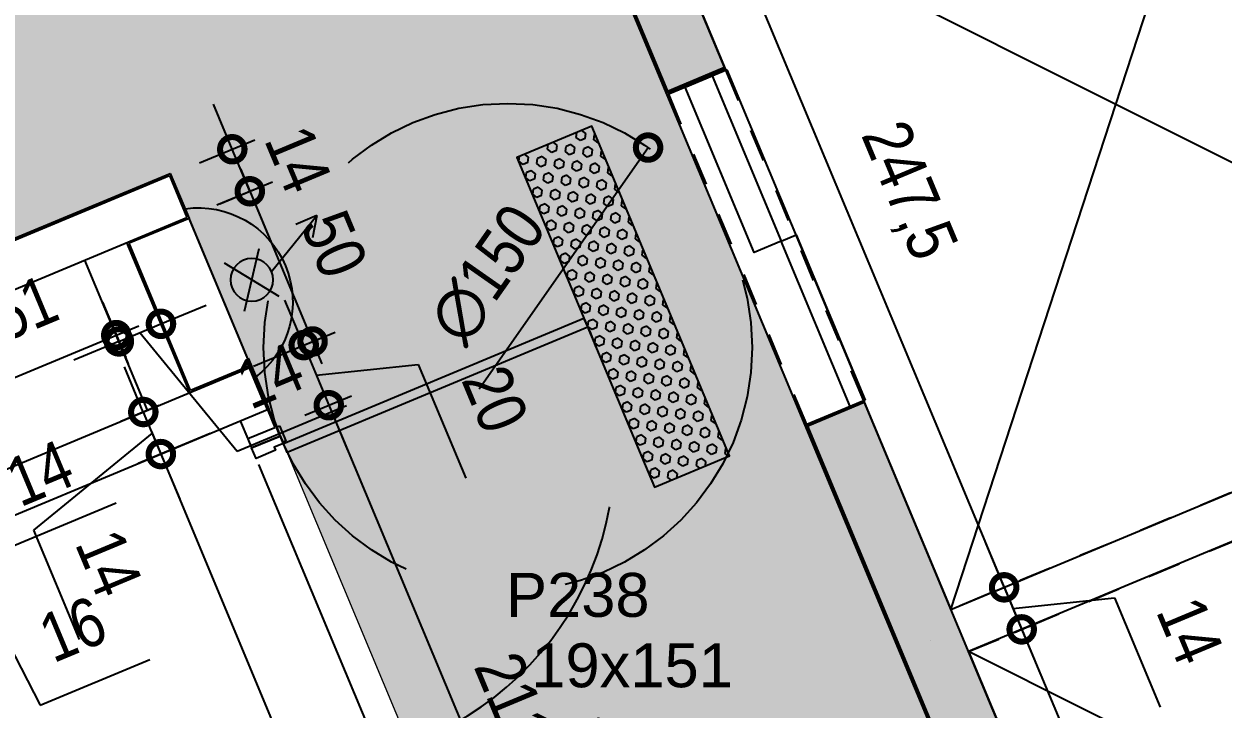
# Model space of a CAD drawing. Header units: metres. Extents: x -208 to 570, y -18 to 184.
# Drawn here: x -43.561 to -39.88, y 12.81 to 14.914 of the extents above; entities that cross this region are included whole.
import ezdxf

# ---------------------------------------------------------------- set-up
doc = ezdxf.new("R2010")
doc.units = ezdxf.units.M
doc.header["$PDMODE"] = 35
doc.linetypes.add('DASHEDX2', pattern=[1.5, 1, -0.5])
for name, color, linetype in [('1', 232, 'DASHEDX2'), ('12', 232, 'Continuous'), ('242', 143, 'Continuous'), ('3', 2, 'Continuous'), ('9', 232, 'Continuous'), ('ARQ-ALV ACAB', 4, 'Continuous'), ('ARQ-ALV OSSO', 5, 'Continuous'), ('ARQ-AUX', 7, 'Continuous'), ('ARQ-AUX1', 1, 'Continuous'), ('ARQ-CAX @ 1', 1, 'Continuous'), ('ARQ-DIM EMBASAM', 2, 'Continuous'), ('ARQ-HTC', 251, 'Continuous'), ('ARQ-PRJ', 7, 'DASHEDX2'), ('ARQ-SIM', 1, 'Continuous'), ('HID-INC', 7, 'Continuous')]:
    doc.layers.add(name, color=color, linetype=linetype)
doc.layers.add('ARQ-FORRO', color=9, linetype='Continuous', lineweight=5)
doc.styles.add('Adesa', font='ARIALN.TTF')
doc.styles.get("Standard").update_dxf_attribs({"font": 'arial.ttf'})
doc.dimstyles.new('ADESA 1-0075', dxfattribs={"dimtxt": 0.15, "dimasz": 0.15, "dimexe": 0.075, "dimexo": 0.1, "dimgap": 0.1, "dimtad": 1, "dimdec": 1, "dimlfac": 100, "dimzin": 12, "dimtxsty": 'Adesa', "dimblk": 'DOTSMALL', "dimcen": 1, "dimdle": 0.075, "dimclrd": 1, "dimclre": 1, "dimclrt": 256, "dimazin": 3, "dimtm": 1e-09, "dimtfac": 1, "dimtdec": 1, "dimtmove": 1, "dimatfit": 0, "dimldrblk": 'DOTSMALL', "dimfxl": 0.8, "dimtvp": 2, "dimtolj": 1, "dimtzin": 0, "dimarcsym": 0})

# ---------------------------------------------------------------- blocks, each defined once
blk = doc.blocks.new('*U463')
for points in [[(0.025, 0), (0.025, 1), (0.055, 1), (0.055, 0)], [(2.025, 0), (2.025, 1), (1.995, 1), (1.995, 0)], [(-0.03, 0.01), (0.02, 0.01), (0.02, 0), (-0.03, 0)], [(2.08, 0.01), (2.03, 0.01), (2.03, 0), (2.08, 0)]]:
    blk.add_lwpolyline(points, close=True)
for points in [[(-0.015, 0), (0.025, 0), (0.025, -0.03), (0.035, -0.03), (0.035, -0.095), (0, -0.095), (0, 0)], [(2.065, 0), (2.025, 0), (2.025, -0.03), (2.015, -0.03), (2.015, -0.095), (2.05, -0.095), (2.05, 0)]]:
    blk.add_lwpolyline(points)
at = {"layer": 'ARQ-PRJ'}
for centre, start, end in [((0.075, 0.05), 356.9872, 93.0128), ((1.975, 0.05), 86.9872, 183.0128)]:
    blk.add_arc(centre, 0.9513, start, end, dxfattribs=at)
blk = doc.blocks.new('*U465')
at = {"layer": 'HID-INC'}
for p, q in [((-0.0839, 0.0602), (0.1062, 0.4102)), ((0.1064, 0.4102), (0.0014, 0.3395)), ((0.1062, 0.4102), (0.104, 0.2837)), ((-0.2276, 0.0466), (0.0598, -0.162)), ((-0.2276, -0.162), (0.0598, 0.0466)), ((-0.5873, -0.2455), (0.4194, -0.2455))]:
    blk.add_line(p, q, dxfattribs=at)
blk.add_circle((-0.0839, -0.0577), 0.1179, dxfattribs=at)
blk.add_arc((-0.0839, -0.3773), 0.5203, 14.6782, 165.3218, dxfattribs=at)
blk = doc.blocks.new('*U467')
at = {"layer": 'ARQ-HTC'}
h = blk.add_hatch(dxfattribs=at)
h.set_pattern_fill('HEX', color=256, scale=0.5)
h.set_pattern_definition([(0, (0, 10.2387), (0, 2.7496307), [1.5875, -3.175]), (120, (0, 10.2387), (-2.38125, -1.3748153), [1.5875, -3.175]), (60, (1.5875, 10.2387), (-2.38125, 1.3748153), [1.5875, -3.175])])
h.paths.add_polyline_path([(1521.89, 743.99), (1546.89, 743.99), (1546.89, 753.99), (1546.89, 853.75), (1521.89, 853.75)])
at = {"color": 252}
blk.add_lwpolyline([(1546.89, 753.99), (1546.89, 743.99), (1521.89, 743.99), (1521.89, 853.75), (1546.89, 853.75), (1546.89, 753.99)], dxfattribs=at)
blk = doc.blocks.new('CIRCULAÇAO VERTICAL EMBASAMENTO')
at = {"layer": 'ARQ-FORRO'}
h = blk.add_hatch(color=256, dxfattribs=at)
h.dxf.hatch_style = 1
h.paths.add_polyline_path([(-0.3501, 2.452), (5.5549, 2.4551), (5.555, 3.9601), (4.98, 3.96), (4.98, 4.4652), (3.8253, 4.4654), (3.8249, 9.235), (2.3249, 9.2351), (2.3249, 3.955), (-0.3501, 3.955)])
at = {"layer": 'ARQ-ALV ACAB'}
for p, q in [((3.8249, 5.3402, 0), (3.8249, 5.1052, 0)), ((3.8249, 5.3402, 0), (3.9199, 5.3402, 0)), ((3.8249, 5.1052, 0), (4.025, 5.1052, 0)), ((4.98, 4.4652, 0), (3.8256, 4.4654, 0))]:
    blk.add_line(p, q, dxfattribs=at)
at = {"layer": 'ARQ-ALV ACAB', "elevation": 0}
for points in [[(2.125, 7.4499), (2.325, 7.4499), (2.325, 5.93), (2.125, 5.93), (2.125, 5.9301)], [(3.9199, 5.3102), (3.9199, 5.3402)], [(4.025, 5.1052), (4.025, 4.6152)], [(2.125, 4.83), (2.3249, 4.83), (2.325, 3.955), (-0.3501, 3.955)], [(3.8256, 4.4654), (3.8256, 4.6152), (4.025, 4.6152)]]:
    blk.add_lwpolyline(points, dxfattribs=at)
at = {"layer": 'ARQ-ALV OSSO'}
for p, q in [((3.8301, 5.3102, 0), (3.9201, 5.3102, 0)), ((3.8249, 5.1102, 0), (3.825, 5.2502, 0)), ((4.9801, 5.2502, 0), (3.83, 5.2502, 0)), ((4.98, 5.1102, 0), (3.8299, 5.1102, 0)), ((3.8306, 4.4704, 0), (3.8306, 4.6102, 0)), ((4.9799, 4.6102, 0), (3.8306, 4.6102, 0)), ((4.98, 4.4702, 0), (3.8306, 4.4704, 0))]:
    blk.add_line(p, q, dxfattribs=at)
at = {"layer": 'ARQ-ALV OSSO', "elevation": 0}
blk.add_lwpolyline([(-0.075, 9.43), (2.52, 9.43), (2.52, 9.2401), (2.3199, 9.2401), (2.3199, 8.55), (2.13, 8.55), (2.13, 9.2401), (0, 9.2401), (0, 6.765), (2.13, 6.765), (2.13, 7.4449), (2.32, 7.4449), (2.3199, 5.935), (2.13, 5.935), (2.13, 6.625), (0, 6.625), (0, 4.15), (2.13, 4.15), (2.13, 4.825), (2.3199, 4.825), (2.32, 3.96), (-0.3501, 3.96)], dxfattribs=at)
at = {"layer": 'ARQ-ALV OSSO'}
for points in [[(3.83, 5.2502), (3.8299, 5.3102)], [(3.92, 5.2502), (3.9199, 5.3102)], [(3.83, 5.2502), (3.8299, 5.1102)], [(4.03, 5.1102), (4.0301, 4.6102)], [(4.17, 5.1102), (4.17, 4.6102)]]:
    blk.add_lwpolyline(points, dxfattribs=at)
at = {"layer": 'ARQ-AUX'}
blk.add_lwpolyline([(3.9199, 5.3951), (3.9199, 7.4052)], dxfattribs=at)
at = {"layer": 'ARQ-AUX1'}
for p, q in [((2.125, 5.93, 0), (2.125, 4.83, 0)), ((2.3249, 5.93, 0), (2.3249, 4.83, 0))]:
    blk.add_line(p, q, dxfattribs=at)
at = {"layer": 'ARQ-AUX1', "elevation": 0}
for points in [[(2.125, 5.93), (2.175, 5.93), (2.175, 5.38), (2.125, 5.38)], [(2.175, 5.38), (2.2649, 5.38), (2.2649, 4.83), (2.175, 4.83)]]:
    blk.add_lwpolyline(points, close=True, dxfattribs=at)
at = {"layer": 'ARQ-FORRO', "elevation": 0}
blk.add_lwpolyline([(-0.3501, 2.452), (5.5549, 2.4551), (5.555, 3.9601), (4.98, 3.96), (4.98, 4.4652), (3.8253, 4.4654), (3.8249, 9.235), (2.3249, 9.2351), (2.3249, 3.955), (-0.3501, 3.955)], close=True, dxfattribs=at)
at = {"layer": 'ARQ-PRJ'}
blk.add_circle((3.0749, 5.3584, 0), 0.75, dxfattribs=at)
at = {"layer": 'ARQ-SIM', "elevation": 0}
for points in [[(0, 9.2401), (2.13, 6.765)], [(2.13, 6.625), (0, 4.15)], [(0, 6.625), (2.13, 4.15)]]:
    blk.add_lwpolyline(points, dxfattribs=at)
at = {"color": 252, "xscale": -0.01000000000000001, "yscale": 0.01000000000000001, "zscale": 0.01000000000000001, "rotation": 180}
blk.add_blockref('*U467', (-12.6438, 13.3675, 0), dxfattribs=at)
at = {"layer": 'ARQ-CAX @ 1', "rotation": 90}
blk.add_blockref('*U463', (3.8249, 5.3402, 0), dxfattribs=at)
at = {"layer": 'HID-INC', "xscale": -0.5565752676155858, "yscale": 0.5565752676155858, "zscale": 0.5565752676155858, "rotation": 89.99995243796218}
blk.add_blockref('*U465', (3.6883, 4.817), dxfattribs=at)
blk = doc.blocks.new('_DotSmall')
at = {"color": 0, "linetype": 'ByBlock', "const_width": 0.5}
blk.add_lwpolyline([(-0.0625, 0, 1), (0.0625, 0, 1)], format="xyb", close=True, dxfattribs=at)
blk = doc.blocks.new('*D392')
at = {"layer": 'ARQ-DIM EMBASAM', "color": 1, "lineweight": -2, "transparency": 16777216}
for p, q in [((-40.5521, 13.1837), (-40.6098, 13.3222)), ((-40.5747, 13.1743), (-40.4829, 13.2126)), ((-40.5521, 13.1837), (-40.4982, 13.0545)), ((-40.5521, 13.1837), (-40.4982, 13.0545)), ((-40.5251, 13.1191), (-40.2133, 13.1517)), ((-40.2133, 13.1517), (-40.073, 12.8155)), ((-40.5207, 13.0451), (-40.4289, 13.0834)), ((-40.4982, 13.0545), (-40.4404, 12.9161))]:
    blk.add_line(p, q, dxfattribs=at)
at = {"layer": 'Defpoints', "color": 0, "transparency": 16777216}
for p in [(-40.6669, 13.1358, 0), (-40.4982, 13.0545), (-40.613, 13.0066, 0)]:
    blk.add_point(p, dxfattribs=at)
at = {"layer": 'ARQ-DIM EMBASAM', "color": 1, "lineweight": -2, "transparency": 16777216, "xscale": 0.15, "yscale": 0.15, "zscale": 0.15}
for p, rotation in [((-40.5521, 13.1837), 292.6499968374953), ((-40.4982, 13.0545), 112.6499968374954)]:
    blk.add_blockref('_DotSmall', p, dxfattribs=dict(at, rotation=rotation))
at = {"layer": 'ARQ-DIM EMBASAM', "transparency": 16777216, "insert": (-39.9814, 13.0511), "char_height": 0.15, "attachment_point": 5, "rotation": 292.65, "style": 'Adesa'}
blk.add_mtext('\\A1;14', dxfattribs=at)
blk = doc.blocks.new('*D395')
at = {"layer": 'ARQ-DIM EMBASAM', "color": 1, "lineweight": -2, "transparency": 16777216}
for p, q in [((-41.5341, 15.5371), (-40.5232, 13.1145)), ((-41.5032, 15.4687), (-41.436, 15.4968)), ((-40.5747, 13.1743), (-40.4829, 13.2126))]:
    blk.add_line(p, q, dxfattribs=at)
at = {"layer": 'Defpoints', "color": 0, "transparency": 16777216}
for p in [(-41.5954, 15.4302, 0), (-40.5521, 13.1837), (-40.6669, 13.1358, 0)]:
    blk.add_point(p, dxfattribs=at)
at = {"layer": 'ARQ-DIM EMBASAM', "color": 1, "lineweight": -2, "transparency": 16777216, "xscale": 0.15, "yscale": 0.15, "zscale": 0.15}
for p, rotation in [((-41.5052, 15.4679), 112.6499968374954), ((-40.5521, 13.1837), 292.6499968374953)]:
    blk.add_blockref('_DotSmall', p, dxfattribs=dict(at, rotation=rotation))
at = {"layer": 'ARQ-DIM EMBASAM', "transparency": 16777216, "insert": (-40.8532, 14.399), "char_height": 0.15, "attachment_point": 5, "rotation": 292.65, "style": 'Adesa'}
blk.add_mtext('\\A1;247,5', dxfattribs=at)
blk = doc.blocks.new('*D396')
at = {"layer": 'ARQ-DIM EMBASAM', "color": 1, "lineweight": -2, "transparency": 16777216}
for p, q in [((-40.527, 13.1238), (-39.5161, 10.7012)), ((-40.5207, 13.0451), (-40.4289, 13.0834)), ((-39.5676, 10.7609), (-39.4758, 10.7993))]:
    blk.add_line(p, q, dxfattribs=at)
at = {"layer": 'Defpoints', "color": 0, "transparency": 16777216}
for p in [(-40.613, 13.0066, 0), (-39.545, 10.7704), (-39.6599, 10.7224, 0)]:
    blk.add_point(p, dxfattribs=at)
at = {"layer": 'ARQ-DIM EMBASAM', "color": 1, "lineweight": -2, "transparency": 16777216, "xscale": 0.15, "yscale": 0.15, "zscale": 0.15}
for p, rotation in [((-40.4982, 13.0545), 112.6499968374954), ((-39.545, 10.7704), 292.6499968374953)]:
    blk.add_blockref('_DotSmall', p, dxfattribs=dict(at, rotation=rotation))
at = {"layer": 'ARQ-DIM EMBASAM', "transparency": 16777216, "insert": (-39.8461, 11.9857), "char_height": 0.15, "attachment_point": 5, "rotation": 292.65, "style": 'Adesa'}
blk.add_mtext('\\A1;247,5', dxfattribs=at)
blk = doc.blocks.new('*D397')
at = {"layer": 'ARQ-DIM EMBASAM', "color": 1, "lineweight": -2, "transparency": 16777216}
for p, q in [((-42.9217, 14.5296), (-42.9795, 14.668)), ((-43.0225, 14.4875), (-42.8525, 14.5584)), ((-42.8679, 14.4005), (-42.9217, 14.5296)), ((-42.9687, 14.3585), (-42.7987, 14.4294)), ((-42.8679, 14.4005), (-42.8101, 14.2621))]:
    blk.add_line(p, q, dxfattribs=at)
at = {"layer": 'Defpoints', "color": 0, "transparency": 16777216}
for p in [(-42.9217, 14.5296), (-43.1148, 14.449, 0), (-43.0609, 14.32, 0)]:
    blk.add_point(p, dxfattribs=at)
at = {"layer": 'ARQ-DIM EMBASAM', "color": 1, "lineweight": -2, "transparency": 16777216, "xscale": 0.15, "yscale": 0.15, "zscale": 0.15}
for p, rotation in [((-42.9217, 14.5296), 292.6499968374953), ((-42.8679, 14.4005), 112.6499968374954)]:
    blk.add_blockref('_DotSmall', p, dxfattribs=dict(at, rotation=rotation))
at = {"layer": 'ARQ-DIM EMBASAM', "transparency": 16777216, "insert": (-42.7191, 14.4991), "char_height": 0.15, "attachment_point": 5, "rotation": 292.65, "style": 'Adesa'}
blk.add_mtext('\\A1;14', dxfattribs=at)
blk = doc.blocks.new('*D398')
at = {"layer": 'ARQ-DIM EMBASAM', "color": 1, "lineweight": -2, "transparency": 16777216}
for p, q in [((-42.8968, 14.4697), (-42.6465, 13.8699)), ((-42.96, 14.3621), (-42.7987, 14.4294)), ((-42.8568, 13.8634), (-42.6061, 13.968))]:
    blk.add_line(p, q, dxfattribs=at)
at = {"layer": 'Defpoints', "color": 0, "transparency": 16777216}
for p in [(-43.0523, 14.3236, 0), (-42.6753, 13.9391), (-42.9491, 13.8248, 0)]:
    blk.add_point(p, dxfattribs=at)
at = {"layer": 'ARQ-DIM EMBASAM', "color": 1, "lineweight": -2, "transparency": 16777216, "xscale": 0.15, "yscale": 0.15, "zscale": 0.15}
for p, rotation in [((-42.8679, 14.4005), 112.6499968374954), ((-42.6753, 13.9391), 292.6499968374953)]:
    blk.add_blockref('_DotSmall', p, dxfattribs=dict(at, rotation=rotation))
at = {"layer": 'ARQ-DIM EMBASAM', "transparency": 16777216, "insert": (-42.6086, 14.2378), "char_height": 0.15, "attachment_point": 5, "rotation": 292.65, "style": 'Adesa'}
blk.add_mtext('\\A1;50', dxfattribs=at)
blk = doc.blocks.new('*D399')
at = {"layer": 'ARQ-DIM EMBASAM', "color": 1, "lineweight": -2, "transparency": 16777216}
for p, q in [((-43.1949, 13.7223), (-43.2527, 13.8607)), ((-43.147, 13.7423), (-43.2641, 13.6934)), ((-43.1949, 13.7223), (-43.141, 13.5931)), ((-43.1949, 13.7223), (-43.141, 13.5931)), ((-43.1679, 13.6577), (-43.532, 13.3592)), ((-43.0931, 13.6131), (-43.2102, 13.5642)), ((-43.141, 13.5931), (-43.0832, 13.4547)), ((-43.532, 13.3592), (-43.3917, 13.0231))]:
    blk.add_line(p, q, dxfattribs=at)
at = {"layer": 'Defpoints', "color": 0, "transparency": 16777216}
for p in [(-43.0548, 13.7808, 0), (-43.0008, 13.6516, 0), (-43.141, 13.5931)]:
    blk.add_point(p, dxfattribs=at)
at = {"layer": 'ARQ-DIM EMBASAM', "color": 1, "lineweight": -2, "transparency": 16777216, "xscale": 0.15, "yscale": 0.15, "zscale": 0.15}
for p, rotation in [((-43.1949, 13.7223), 292.6499968374953), ((-43.141, 13.5931), 112.6499968374954)]:
    blk.add_blockref('_DotSmall', p, dxfattribs=dict(at, rotation=rotation))
at = {"layer": 'ARQ-DIM EMBASAM', "transparency": 16777216, "insert": (-43.3001, 13.2586), "char_height": 0.15, "attachment_point": 5, "rotation": 292.65, "style": 'Adesa'}
blk.add_mtext('\\A1;14', dxfattribs=at)
blk = doc.blocks.new('*D400')
at = {"layer": 'ARQ-DIM EMBASAM', "color": 1, "lineweight": -2, "transparency": 16777216}
for p, q in [((-43.1699, 13.6623), (-42.2071, 11.3551)), ((-42.9893, 13.6564), (-43.2102, 13.5642)), ((-42.084, 11.4878), (-42.3052, 11.3955))]:
    blk.add_line(p, q, dxfattribs=at)
at = {"layer": 'Defpoints', "color": 0, "transparency": 16777216}
for p in [(-42.8971, 13.6949), (-41.9917, 11.5263, 0), (-42.236, 11.4243)]:
    blk.add_point(p, dxfattribs=at)
at = {"layer": 'ARQ-DIM EMBASAM', "color": 1, "lineweight": -2, "transparency": 16777216, "xscale": 0.15, "yscale": 0.15, "zscale": 0.15}
for p, rotation in [((-43.141, 13.5931), 112.6499968374954), ((-42.236, 11.4243), 292.6499968374953)]:
    blk.add_blockref('_DotSmall', p, dxfattribs=dict(at, rotation=rotation))
at = {"layer": 'ARQ-DIM EMBASAM', "transparency": 16777216, "insert": (-42.5255, 12.5767), "char_height": 0.15, "attachment_point": 5, "rotation": 292.65, "style": 'Adesa'}
blk.add_mtext('\\A1;235', dxfattribs=at)
blk = doc.blocks.new('*D408')
at = {"layer": 'ARQ-DIM EMBASAM', "color": 1, "lineweight": -2, "transparency": 16777216}
for p, q in [((-43.8778, 13.7082), (-43.7394, 13.766)), ((-43.8778, 13.7082), (-44.0252, 13.6467)), ((-43.8778, 13.7082), (-44.0252, 13.6467)), ((-43.9515, 13.6775), (-43.5116, 12.8217)), ((-43.8662, 13.6804), (-43.8489, 13.639)), ((-44.0252, 13.6467), (-44.1637, 13.5889)), ((-44.0136, 13.6189), (-43.9963, 13.5775)), ((-43.5116, 12.8217), (-43.1752, 12.9621))]:
    blk.add_line(p, q, dxfattribs=at)
at = {"layer": 'Defpoints', "color": 0, "transparency": 16777216}
for p in [(-43.9047, 13.7727), (-44.0521, 13.7112, 0), (-44.0252, 13.6467)]:
    blk.add_point(p, dxfattribs=at)
at = {"layer": 'ARQ-DIM EMBASAM', "color": 1, "lineweight": -2, "transparency": 16777216, "xscale": 0.15, "yscale": 0.15, "zscale": 0.15}
for p, rotation in [((-43.8778, 13.7082), 202.6499968374953), ((-44.0252, 13.6467), 22.64999683749532)]:
    blk.add_blockref('_DotSmall', p, dxfattribs=dict(at, rotation=rotation))
at = {"layer": 'ARQ-DIM EMBASAM', "transparency": 16777216, "insert": (-43.4114, 13.0548), "char_height": 0.15, "attachment_point": 5, "rotation": 22.65, "style": 'Adesa'}
blk.add_mtext('\\A1;16', dxfattribs=at)
blk = doc.blocks.new('*D409')
at = {"layer": 'ARQ-DIM EMBASAM', "color": 1, "lineweight": -2, "transparency": 16777216}
for p, q in [((-43.7486, 13.7621), (-43.6101, 13.8199)), ((-43.8778, 13.7082), (-43.7486, 13.7621)), ((-43.8778, 13.7082), (-43.7486, 13.7621)), ((-43.8132, 13.7352), (-43.6139, 13.303)), ((-43.737, 13.7343), (-43.7197, 13.6929)), ((-43.8778, 13.7082), (-44.0162, 13.6505)), ((-43.8662, 13.6804), (-43.8489, 13.639)), ((-43.6139, 13.303), (-43.2778, 13.4433))]:
    blk.add_line(p, q, dxfattribs=at)
at = {"layer": 'Defpoints', "color": 0, "transparency": 16777216}
for p in [(-43.7755, 13.8266), (-43.9047, 13.7727), (-43.7486, 13.7621)]:
    blk.add_point(p, dxfattribs=at)
at = {"layer": 'ARQ-DIM EMBASAM', "color": 1, "lineweight": -2, "transparency": 16777216, "xscale": 0.15, "yscale": 0.15, "zscale": 0.15}
for p, rotation in [((-43.7486, 13.7621), 202.6499968374953), ((-43.8778, 13.7082), 22.64999683749528)]:
    blk.add_blockref('_DotSmall', p, dxfattribs=dict(at, rotation=rotation))
at = {"layer": 'ARQ-DIM EMBASAM', "transparency": 16777216, "insert": (-43.5133, 13.5349), "char_height": 0.15, "attachment_point": 5, "rotation": 22.65, "style": 'Adesa'}
blk.add_mtext('\\A1;14', dxfattribs=at)
blk = doc.blocks.new('*D411')
at = {"layer": 'ARQ-DIM EMBASAM', "color": 1, "lineweight": -2, "transparency": 16777216}
for p, q in [((-43.3203, 14.0602), (-43.249, 13.8893)), ((-43.8178, 13.7333), (-43.2087, 13.9874)), ((-43.791, 13.8638), (-43.7197, 13.6929))]:
    blk.add_line(p, q, dxfattribs=at)
at = {"layer": 'Defpoints', "color": 0, "transparency": 16777216}
for p in [(-43.3588, 14.1525), (-43.8295, 13.9561), (-43.2779, 13.9585)]:
    blk.add_point(p, dxfattribs=at)
at = {"layer": 'ARQ-DIM EMBASAM', "color": 1, "lineweight": -2, "transparency": 16777216, "xscale": 0.15, "yscale": 0.15, "zscale": 0.15}
for p, rotation in [((-43.2779, 13.9585), 22.64999683749536), ((-43.7486, 13.7621), 202.6499968374953)]:
    blk.add_blockref('_DotSmall', p, dxfattribs=dict(at, rotation=rotation))
at = {"layer": 'ARQ-DIM EMBASAM', "transparency": 16777216, "insert": (-43.5605, 14.0414), "char_height": 0.15, "attachment_point": 5, "rotation": 22.65, "style": 'Adesa'}
blk.add_mtext('\\A1;51', dxfattribs=at)
blk = doc.blocks.new('*D412')
at = {"layer": 'ARQ-DIM EMBASAM', "color": 1, "lineweight": -2, "transparency": 16777216}
for p, q in [((-43.1407, 13.9932), (-43.0023, 14.051)), ((-43.2699, 13.9393), (-43.1407, 13.9932)), ((-43.2699, 13.9393), (-43.1407, 13.9932)), ((-43.2053, 13.9663), (-42.9068, 13.6022)), ((-43.1291, 13.9654), (-43.1119, 13.924)), ((-43.2699, 13.9393), (-43.4083, 13.8816)), ((-43.2583, 13.9115), (-43.241, 13.8701)), ((-42.9068, 13.6022), (-42.5707, 13.7425))]:
    blk.add_line(p, q, dxfattribs=at)
at = {"layer": 'Defpoints', "color": 0, "transparency": 16777216}
for p in [(-43.1676, 14.0577), (-43.2968, 14.0038), (-43.1407, 13.9932)]:
    blk.add_point(p, dxfattribs=at)
at = {"layer": 'ARQ-DIM EMBASAM', "color": 1, "lineweight": -2, "transparency": 16777216, "xscale": 0.15, "yscale": 0.15, "zscale": 0.15}
for p, rotation in [((-43.1407, 13.9932), 202.6499968374952), ((-43.2699, 13.9393), 22.64999683749528)]:
    blk.add_blockref('_DotSmall', p, dxfattribs=dict(at, rotation=rotation))
at = {"layer": 'ARQ-DIM EMBASAM', "transparency": 16777216, "insert": (-42.8063, 13.8342), "char_height": 0.15, "attachment_point": 5, "rotation": 22.65, "style": 'Adesa'}
blk.add_mtext('\\A1;14', dxfattribs=at)
blk = doc.blocks.new('*D415')
at = {"layer": 'ARQ-DIM EMBASAM', "color": 1, "lineweight": -2, "transparency": 16777216}
for p, q in [((-42.7024, 13.9278), (-42.7602, 14.0662)), ((-42.7761, 13.897), (-42.6332, 13.9567)), ((-42.7024, 13.9278), (-42.6254, 13.7432)), ((-42.7024, 13.9278), (-42.6254, 13.7432)), ((-42.6639, 13.8355), (-42.3507, 13.8682)), ((-42.3507, 13.8682), (-42.2052, 13.5195)), ((-42.6991, 13.7125), (-42.5562, 13.7721)), ((-42.6254, 13.7432), (-42.5676, 13.6048))]:
    blk.add_line(p, q, dxfattribs=at)
at = {"layer": 'Defpoints', "color": 0, "transparency": 16777216}
for p in [(-42.8684, 13.8585, 0), (-42.6254, 13.7432), (-42.7914, 13.674)]:
    blk.add_point(p, dxfattribs=at)
at = {"layer": 'ARQ-DIM EMBASAM', "color": 1, "lineweight": -2, "transparency": 16777216, "xscale": 0.15, "yscale": 0.15, "zscale": 0.15}
for p, rotation in [((-42.7024, 13.9278), 292.6514592573098), ((-42.6254, 13.7432), 112.6514592573098)]:
    blk.add_blockref('_DotSmall', p, dxfattribs=dict(at, rotation=rotation))
at = {"layer": 'ARQ-DIM EMBASAM', "transparency": 16777216, "insert": (-42.115, 13.7618), "char_height": 0.15, "attachment_point": 5, "rotation": 292.6515, "style": 'Adesa'}
blk.add_mtext('\\A1;20', dxfattribs=at)
blk = doc.blocks.new('*D416')
at = {"layer": 'ARQ-DIM EMBASAM', "color": 1, "lineweight": -2, "transparency": 16777216}
for p, q in [((-42.6543, 13.8124), (-41.784, 11.7267)), ((-42.6991, 13.7125), (-42.5562, 13.7721)), ((-41.8865, 11.7652), (-41.7436, 11.8248))]:
    blk.add_line(p, q, dxfattribs=at)
at = {"layer": 'Defpoints', "color": 0, "transparency": 16777216}
for p in [(-42.7914, 13.674), (-41.8128, 11.7959), (-41.9788, 11.7267)]:
    blk.add_point(p, dxfattribs=at)
at = {"layer": 'ARQ-DIM EMBASAM', "color": 1, "lineweight": -2, "transparency": 16777216, "xscale": 0.15, "yscale": 0.15, "zscale": 0.15}
for p, rotation in [((-42.6254, 13.7432), 112.6491162783326), ((-41.8128, 11.7959), 292.6491162783326)]:
    blk.add_blockref('_DotSmall', p, dxfattribs=dict(at, rotation=rotation))
at = {"layer": 'ARQ-DIM EMBASAM', "transparency": 16777216, "insert": (-42.0573, 12.8371), "char_height": 0.15, "attachment_point": 5, "rotation": 292.6491, "style": 'Adesa'}
blk.add_mtext('\\A1;211', dxfattribs=at)
blk = doc.blocks.new('*D426')
at = {"layer": 'ARQ-DIM EMBASAM', "color": 1, "lineweight": -2, "transparency": 16777216}
blk.add_line((-42.1641, 13.7939), (-41.6452, 14.5348), dxfattribs=at)
at = {"layer": 'Defpoints', "color": 0, "transparency": 16777216}
for p in [(-41.6452, 14.5348), (-42.5057, 13.3061)]:
    blk.add_point(p, dxfattribs=at)
at = {"layer": 'ARQ-DIM EMBASAM', "color": 1, "lineweight": -2, "transparency": 16777216, "xscale": 0.15, "yscale": 0.15, "zscale": 0.15, "rotation": 54.99648734511671}
blk.add_blockref('_DotSmall', (-41.6452, 14.5348), dxfattribs=at)
at = {"layer": 'ARQ-DIM EMBASAM', "transparency": 16777216, "insert": (-42.1388, 14.1452), "char_height": 0.15, "attachment_point": 5, "rotation": 54.9965, "style": 'Adesa'}
blk.add_mtext('\\A1;∅150', dxfattribs=at)
blk = doc.blocks.new('est-lo-25-3s2-r00')
at = {"layer": '3'}
h = blk.add_hatch(color=8, dxfattribs=at)
h.dxf.hatch_style = 1
h.paths.add_polyline_path([(-2993.189391, -2271.093091), (-3020.150796, -2206.493691), (-3034.91647, -2212.656366), (-3140.452498, -1959.793707), (-3125.686931, -1953.631076), (-3148.796798, -1898.260198), (-3181.096476, -1911.740954), (-3025.489069, -2284.573847)])
h.paths.add_polyline_path([(-3206.956585, -1758.910115), (-3258.953894, -1634.325686), (-3291.253561, -1647.80647), (-3239.256251, -1772.390899)])
h.paths.add_polyline_path([(-3349.413448, -1508.456443), (-3317.113664, -1494.975643), (-3340.223531, -1439.604766), (-3354.989096, -1445.767396), (-3459.753463, -1194.753625), (-3444.987898, -1188.590995), (-3471.949774, -1123.990766), (-3504.249558, -1137.471566)])
h.paths.add_polyline_path([(-307.055595, -557.258747), (-324.589687, -564.576864), (-113.903768, -1069.377), (37.443296, -1006.210029), (30.125018, -988.67555), (-103.687953, -1044.524404)])
h.paths.add_polyline_path([(-359.652264, -579.215304), (-336.548809, -634.585416), (-321.746601, -628.409121), (-161.168519, -1013.253129), (-175.925708, -1019.41064), (-140.498536, -1104.316039), (-87.897866, -1082.362305), (-95.099298, -1065.103164), (-115.451312, -1073.595144), (-327.356512, -565.739741)])
h.paths.add_polyline_path([(395.50603, -856.766701), (368.54544, -792.167119), (353.779873, -798.329751), (193.164483, -413.500243), (207.93005, -407.337612), (184.820183, -351.966735), (-61.58022, -454.805644), (-28.455689, -534.171498), (-10.921578, -526.853373), (-36.727985, -465.02163), (159.838629, -382.981602), (355.888227, -852.713346), (159.321613, -934.753374), (132.745266, -871.076866), (115.211155, -878.39499), (141.787502, -942.071499), (123.330543, -949.774788), (130.648668, -967.308899)])
h.paths.add_polyline_path([(-627.731572, 63.086413), (-600.77006, -1.512943), (-586.004505, 4.649683), (-426.160048, -378.335115), (-440.918994, -384.494983), (-417.811063, -439.861221), (-385.518803, -426.383561), (-595.432703, 76.566831)])
h.paths.add_polyline_path([(-83.249658, 290.335142), (-592.661728, 77.724364), (-382.746826, -425.22843), (-365.212715, -417.910305), (-567.809492, 67.508377), (-108.231211, 259.320275), (-7.318125, 17.534111), (-242.644353, -80.682824), (-140.960826, -324.314951), (-70.362958, -294.849871), (-77.681083, -277.31576), (-130.744839, -299.462715), (-217.792117, -90.898811), (0, 0), (87.047278, -208.563904), (33.98352, -230.71086), (41.301645, -248.244971), (126.66508, -212.61726), (103.555213, -157.246382), (88.789646, -163.409014), (-71.053349, 219.572281), (-56.287782, 225.734912)])
h.paths.add_polyline_path([(2148.345152, 312.594689), (2171.455384, 257.22294), (2186.220944, 263.385568), (2291.759341, 10.517234), (2276.992979, 4.354271), (2303.95449, -60.245085), (2336.258434, -46.762549), (2180.648658, 326.076018)])
h.paths.add_polyline_path([(2122.488559, 465.414846), (2070.491249, 589.999274), (2038.191583, 576.51849), (2090.188893, 451.934062)])
h.paths.add_polyline_path([(1825.196854, 1086.85293), (1852.158366, 1022.253574), (1866.923925, 1028.416201), (1971.688571, 777.401762), (1956.922202, 771.238796), (1980.031084, 715.87028), (2012.330763, 729.351036), (1857.495723, 1100.333348)])
h.paths.add_polyline_path([(686.781018, -2305.03035), (746.781018, -2305.03035), (746.781018, -2286.03035), (686.781018, -2286.03035)])
h.paths.add_polyline_path([(171.771377, -2305.03035), (221.771377, -2305.03035), (221.771377, -2286.03035), (171.771377, -2286.03035)])
h.paths.add_polyline_path([(-363.228623, -2305.03035), (-303.228623, -2305.03035), (-303.228623, -2286.03035), (-363.228623, -2286.03035)])
h.paths.add_polyline_path([(-688.228623, -2305.03035), (-628.228623, -2305.03035), (-628.228623, -2286.03035), (-688.228623, -2286.03035)])
h.paths.add_polyline_path([(-1268.228623, -2305.03035), (-1208.228623, -2305.03035), (-1208.228623, -2286.03035), (-1268.228623, -2286.03035)])
h.paths.add_polyline_path([(-1848.228623, -2305.03035), (-1788.228623, -2305.03035), (-1788.228623, -2286.03035), (-1848.228623, -2286.03035)])
h.paths.add_polyline_path([(-2428.228623, -2305.03035), (-2368.228623, -2305.03035), (-2368.228623, -2286.03035), (-2428.228623, -2286.03035)])
h.paths.add_polyline_path([(-2506.848631, -2068.110954), (-2474.548964, -2054.63017), (-2513.06549, -1962.345409), (-2545.365156, -1975.826193)])
h.paths.add_polyline_path([(196.771377, -1874.030327), (221.771377, -1874.030327), (221.771377, -1804.030327), (196.771377, -1804.030327)])
h.paths.add_polyline_path([(-328.228623, -1874.030327), (-303.228623, -1874.030327), (-303.228623, -1804.030327), (-328.228623, -1804.030327)])
h.paths.add_polyline_path([(-853.228623, -1874.030327), (-828.228623, -1874.030327), (-828.228623, -1804.030327), (-853.228623, -1804.030327)])
h.paths.add_polyline_path([(721.771377, -1852.03035), (746.771377, -1852.03035), (746.771377, -1782.03035), (721.771377, -1782.03035)])
h.paths.add_polyline_path([(-2008.510637, -1860.120102), (-1971.596733, -1844.713492), (-2010.113259, -1752.42873), (-2047.027163, -1767.83534)])
h.paths.add_polyline_path([(-1510.173594, -1652.131632), (-1477.873928, -1638.650848), (-1516.390454, -1546.366086), (-1548.69012, -1559.84687)])
h.paths.add_polyline_path([(-2727.356416, -1539.777778), (-2695.056749, -1526.296994), (-2733.573275, -1434.012233), (-2765.872941, -1447.493017)])
h.paths.add_polyline_path([(721.771377, -1394.030329), (746.771377, -1394.030329), (746.771377, -1324.030329), (721.771377, -1324.030329)])
h.paths.add_polyline_path([(-1016.425474, -1446.127269), (-984.125808, -1432.646485), (-1022.642334, -1340.361723), (-1054.942, -1353.842507)])
h.paths.add_polyline_path([(-2180.679227, -1447.607099), (-2143.765323, -1432.200489), (-2182.281849, -1339.915727), (-2219.195753, -1355.322337)])
h.paths.add_polyline_path([(-522.726284, -1240.005668), (-490.426618, -1226.524884), (-528.943144, -1134.240122), (-561.24281, -1147.720906)])
h.paths.add_polyline_path([(-1682.342105, -1239.618596), (-1650.042439, -1226.137812), (-1688.558965, -1133.85305), (-1720.858631, -1147.333834)])
h.paths.add_polyline_path([(-2277.354905, -1215.973493), (-2240.441001, -1200.566883), (-2278.957527, -1108.282121), (-2315.871431, -1123.688731)])
h.paths.add_polyline_path([(-1188.61845, -1033.555614), (-1156.318784, -1020.07483), (-1194.83531, -927.790068), (-1227.134976, -941.270852)])
h.paths.add_polyline_path([(-1779.017844, -1007.985049), (-1746.718178, -994.504265), (-1785.234704, -902.219503), (-1817.53437, -915.700287)])
h.paths.add_polyline_path([(-2947.092742, -1013.293008), (-2914.793075, -999.812224), (-2953.309601, -907.527463), (-2985.609268, -921.008247)])
h.paths.add_polyline_path([(348.609416, -900.178995), (403.980273, -877.069079), (396.662133, -859.534974), (341.291276, -882.64489)])
h.paths.add_polyline_path([(-694.894795, -827.492632), (-662.595129, -814.011848), (-701.111655, -721.727086), (-733.411321, -735.20787)])
h.paths.add_polyline_path([(768.971586, -731.235731), (801.271252, -717.754947), (791.642121, -694.683756), (759.342454, -708.16454)])
h.paths.add_polyline_path([(-1285.29419, -801.922067), (-1252.994524, -788.441283), (-1291.51105, -696.156521), (-1323.810716, -709.637305)])
h.paths.add_polyline_path([(-2448.754038, -805.303867), (-2411.840133, -789.897257), (-2450.356659, -697.612495), (-2487.270563, -713.019106)])
h.paths.add_polyline_path([(72.453638, -775.948255), (89.987743, -768.630115), (31.827789, -629.280125), (14.293684, -636.598265)], flags=17)
h.paths.add_polyline_path([(793.258016, -690.758509), (825.557683, -677.277725), (787.041157, -584.992964), (754.741491, -598.473748)])
h.paths.add_polyline_path([(-791.570535, -595.859085), (-759.270869, -582.378301), (-797.787395, -490.093539), (-830.087061, -503.574323)])
h.paths.add_polyline_path([(-1950.416952, -597.315399), (-1918.117286, -583.834615), (-1956.633811, -491.549854), (-1988.933478, -505.030638)])
h.paths.add_polyline_path([(1288.827223, -483.924739), (1325.741127, -468.518129), (1287.224601, -376.233367), (1250.310697, -391.639977)])
h.paths.add_polyline_path([(-1456.693297, -391.252417), (-1424.393631, -377.771633), (-1462.910156, -285.486871), (-1495.209823, -298.967655)])
h.paths.add_polyline_path([(1791.778336, -274.010037), (1824.078002, -260.529253), (1785.561476, -168.244491), (1753.26181, -181.725275)])
h.paths.add_polyline_path([(621.089508, -278.245472), (653.389175, -264.764688), (614.872649, -172.479927), (582.572983, -185.960711)])
h.paths.add_polyline_path([(-962.969643, -185.189435), (-930.669976, -171.708651), (-969.186502, -79.423889), (-1001.486168, -92.904673)])
h.paths.add_polyline_path([(1116.658827, -71.412197), (1153.572731, -56.005587), (1115.056205, 36.279175), (1078.142301, 20.872565)])
h.paths.add_polyline_path([(524.413242, -46.610684), (556.712909, -33.1299), (518.196383, 59.154862), (485.896717, 45.674078)])
h.paths.add_polyline_path([(1019.982611, 160.222697), (1056.896515, 175.629307), (1018.379989, 267.914069), (981.466085, 252.507459)])
h.paths.add_polyline_path([(1571.272116, 254.319389), (1603.571782, 267.800173), (1565.055256, 360.084935), (1532.75559, 346.604151)])
h.paths.add_polyline_path([(353.015134, 364.056581), (385.3148, 377.537365), (346.798275, 469.822126), (314.498608, 456.341342)])
h.paths.add_polyline_path([(848.584495, 570.889889), (885.4984, 586.2965), (846.981874, 678.581261), (810.067969, 663.174651)])
h.paths.add_polyline_path([(1351.53582, 780.80418), (1383.835487, 794.284964), (1345.318961, 886.569725), (1313.019294, 873.088941)])
at = {"layer": '1'}
for p, q in [((31.827789, -629.280125), (-10.921578, -526.853373)), ((14.293684, -636.598265), (-28.455689, -534.171498))]:
    blk.add_line(p, q, dxfattribs=at)
for points in [[(255.172252, -611.397203), (58.598004, -693.41865)], [(63.990306, -706.338521), (260.564554, -624.317075)]]:
    blk.add_lwpolyline(points, dxfattribs=at)
at = {"layer": '242', "linetype": 'Continuous'}
blk.add_line((52.333296, -703.075614), (52.333296, -703.075614), dxfattribs=at)
at = {"layer": '3'}
blk.add_line((52.333296, -703.075614), (52.333296, -703.075614), dxfattribs=at)
blk.add_line((52.333296, -703.075614), (52.333296, -703.075614), dxfattribs=at)
for points in [[(395.50603, -856.766701), (368.54544, -792.167119), (353.779873, -798.329751), (193.164483, -413.500243), (207.93005, -407.337612), (184.820183, -351.966735), (-61.58022, -454.805644), (-28.455689, -534.171498), (-10.921578, -526.853373), (-36.727985, -465.02163), (159.838629, -382.981602), (355.888227, -852.713346), (159.321613, -934.753374), (132.745266, -871.076866), (115.211155, -878.39499), (141.787502, -942.071499), (123.330543, -949.774788), (130.648668, -967.308899), (395.50603, -856.766701)], [(72.453638, -775.948255), (89.987743, -768.630115), (31.827789, -629.280125), (14.293684, -636.598265), (72.453638, -775.948255)]]:
    blk.add_lwpolyline(points, dxfattribs=at)
at = {"layer": '12'}
blk.add_text('19x151', height=13.5, dxfattribs=at).set_placement((-70.258289, -717.308031))
at = {"layer": '9'}
blk.add_text('P238', height=13.5, dxfattribs=at).set_placement((-77.996557, -695.676827))
blk = doc.blocks.new('terreno + circ vert')
at = {"rotation": 202.6491162783326}
blk.add_blockref('CIRCULAÇAO VERTICAL EMBASAMENTO', (-41.3011, 20.0498, 0), dxfattribs=at)
at = {"layer": 'ARQ-DIM EMBASAM'}
for base, p1, p2, picture, middle in [((-40.5521, 13.1837, 0), (-41.5954, 15.4302), (-40.6669, 13.1358), '*D395', (-40.8532, 14.399, 0)), ((-42.6753, 13.9391, 0), (-43.0523, 14.3236, 0), (-42.9491, 13.8248, 0), '*D398', (-42.6086, 14.2378, 0)), ((-43.141, 13.5931, 0), (-43.0548, 13.7808, 0), (-43.0008, 13.6516, 0), '*D399', (-43.3317, 13.3344, 0)), ((-42.236, 11.4243, 0), (-42.8971, 13.6949, 0), (-41.9917, 11.5263, 0), '*D400', (-42.5255, 12.5767, 0)), ((-39.545, 10.7704, 0), (-40.613, 13.0066), (-39.6599, 10.7224), '*D396', (-39.8461, 11.9857, 0))]:
    dim = blk.add_linear_dim(base=base, p1=p1, p2=p2, angle=112.65, dimstyle='ADESA 1-0075', override={"dimtad": 3}, dxfattribs=at)
    dim.commit()
    dim.dimension.update_dxf_attribs({"geometry": picture, "text_midpoint": middle})
for base, p1, p2, angle, picture, middle in [((-42.9217, 14.5296, 0), (-43.0609, 14.32, 0), (-43.1148, 14.449, 0), 112.65, '*D397', (-42.8809, 14.4316, 0)), ((-43.7486, 13.7621, 0), (-43.9047, 13.7727, 0), (-43.7755, 13.8266, 0), 202.65, '*D409', (-43.5216, 13.3415, 0)), ((-44.0252, 13.6467, 0), (-43.9047, 13.7727, 0), (-44.0521, 13.7112, 0), 202.65, '*D408', (-43.4193, 12.8602, 0))]:
    dim = blk.add_linear_dim(base=base, p1=p1, p2=p2, angle=angle, dimstyle='ADESA 1-0075', override={"dimtad": 3}, dxfattribs=at)
    dim.commit()
    dim.dimension.update_dxf_attribs({"geometry": picture, "text_midpoint": middle, "dimtype": 128})
dim = blk.add_diameter_dim_2p(p1=(-42.5057, 13.3061), p2=(-41.6452, 14.5348), dimstyle='ADESA 1-0075', dxfattribs=at)
dim.commit()
dim.dimension.update_dxf_attribs({"geometry": '*D426', "text_midpoint": (-41.9907, 14.0415), "dimtype": 131})
dim = blk.add_linear_dim(base=(-43.2779, 13.9585, 0), p1=(-43.8295, 13.9561, 0), p2=(-43.3588, 14.1525, 0), angle=202.65, dimstyle='ADESA 1-0075', dxfattribs=at)
dim.commit()
dim.dimension.update_dxf_attribs({"geometry": '*D411', "text_midpoint": (-43.4925, 13.8785, 0), "dimtype": 128})
for p1, p2, picture, middle in [((-42.8684, 13.8585, 0), (-42.7914, 13.674), '*D415', (-42.1493, 13.8439)), ((-42.7914, 13.674), (-41.9788, 11.7267), '*D416', (-42.0573, 12.8371))]:
    dim = blk.add_aligned_dim(p1=p1, p2=p2, distance=0.1799, dimstyle='ADESA 1-0075', dxfattribs=at)
    dim.commit()
    dim.dimension.update_dxf_attribs({"geometry": picture, "text_midpoint": middle})
for base, p1, p2, angle, picture, middle in [((-43.1407, 13.9932, 0), (-43.2968, 14.0038, 0), (-43.1676, 14.0577, 0), 202.65, '*D412', (-42.8821, 13.8025, 0)), ((-40.4982, 13.0545, 0), (-40.6669, 13.1358), (-40.613, 13.0066), 112.65, '*D392', (-40.013, 13.1269, 0))]:
    dim = blk.add_linear_dim(base=base, p1=p1, p2=p2, angle=angle, dimstyle='ADESA 1-0075', dxfattribs=at)
    dim.commit()
    dim.dimension.update_dxf_attribs({"geometry": picture, "text_midpoint": middle})

msp = doc.modelspace()

# ---------------------------------------------------------------- block references
at = {"linetype": 'Continuous', "xscale": 0.01, "yscale": 0.01, "zscale": 0.01}
msp.add_blockref('est-lo-25-3s2-r00', (-41.3011, 20.0498, 0), dxfattribs=at)
at = {"layer": 'ARQ-ALV ACAB'}
msp.add_blockref('terreno + circ vert', (0, 0, 0), dxfattribs=at)

doc.saveas('drawing.dxf')
